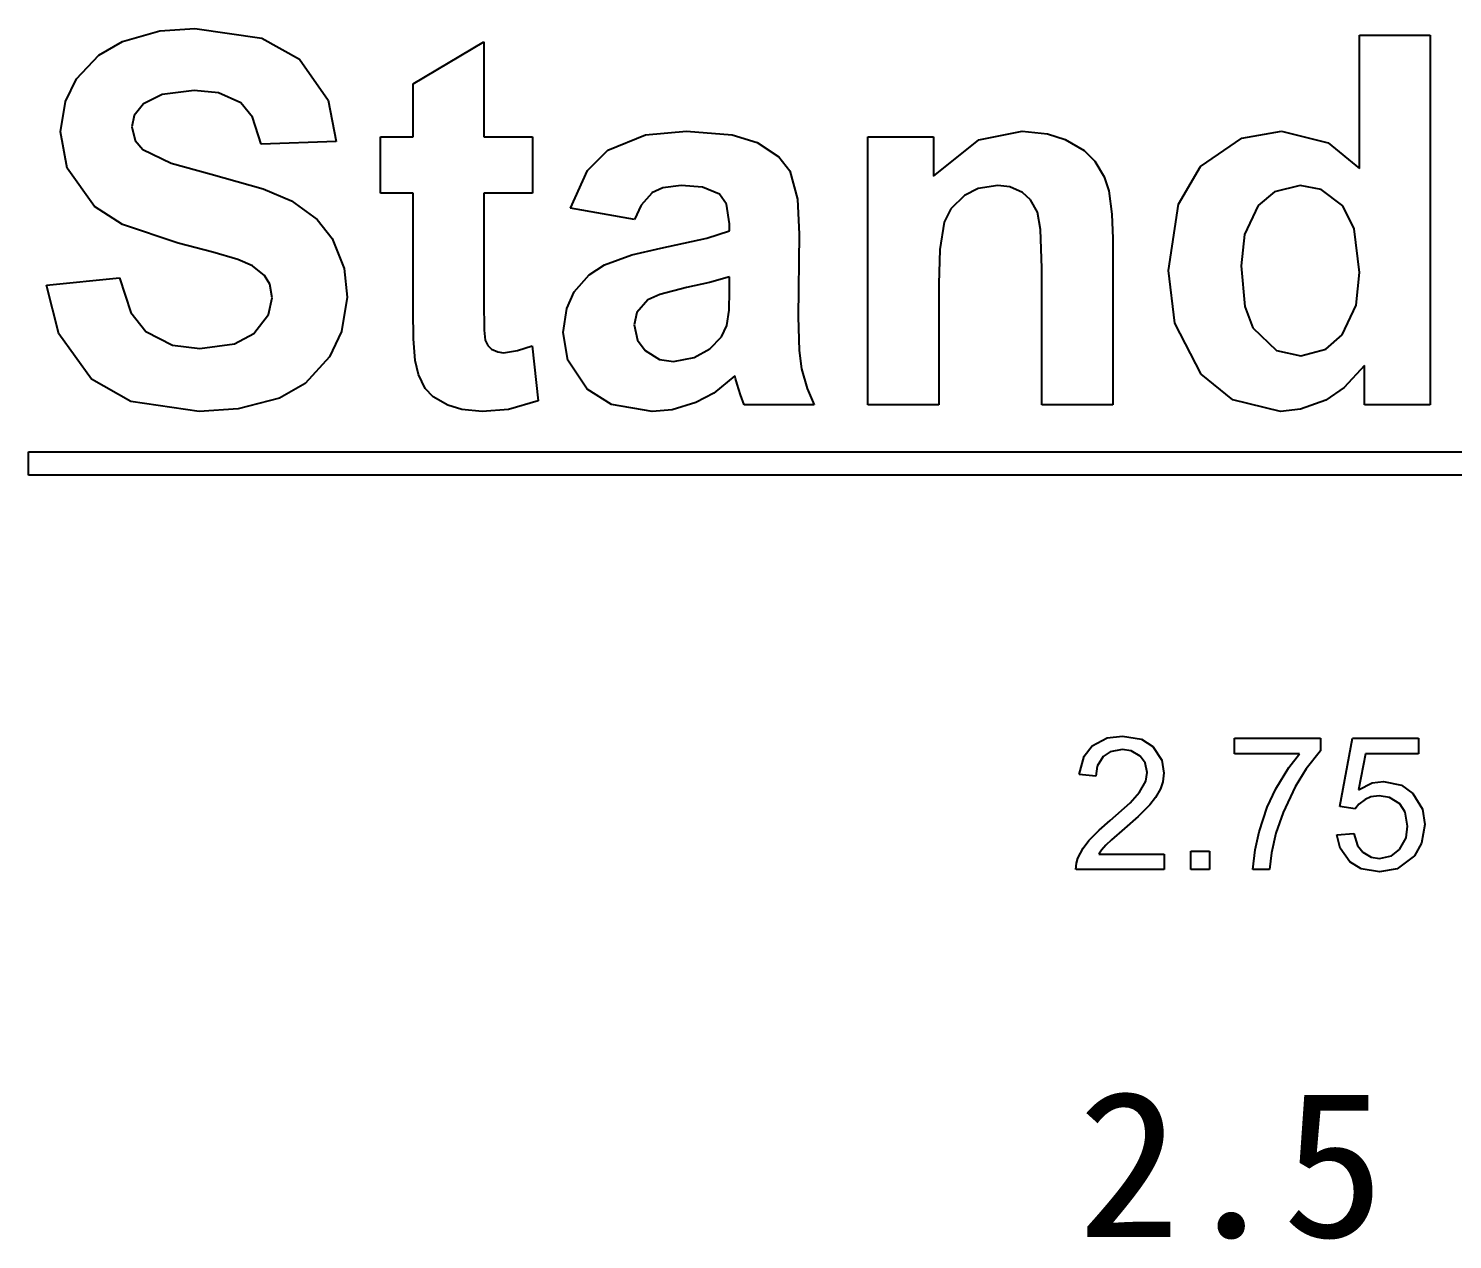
# Model space of a CAD drawing. Header units: millimetres. Extents: x -489 to 574, y -241 to 468.
# Drawn here: x -488.9 to -391.6, y 385.6 to 468.3 of the extents above; entities that cross this region are included whole.
import ezdxf

# ---------------------------------------------------------------- set-up
doc = ezdxf.new("R2010")
doc.units = ezdxf.units.MM
doc.layers.add('01_线宽0.15', color=7, linetype='Continuous')
doc.layers.add('实填充图层01', color=7, linetype='Continuous')
doc.styles.add('大雄软件01_宋体', font='宋体.ttf', dxfattribs={"width": 1.028, "bigfont": '宋体'})

# ---------------------------------------------------------------- blocks, each defined once
blk = doc.blocks.new('图块0309_无名图块')
at = {"layer": '实填充图层01'}
for p, q in [((-0.066, -0.388), (-0.03, 0.054)), ((-0.03, 0.054), (0.066, 0.388))]:
    blk.add_line(p, q, dxfattribs=at)
blk = doc.blocks.new('图块0310_无名图块')
at = {"layer": '实填充图层01'}
for p, q in [((-0.371, -0.604), (-0.024, 0.077)), ((-0.024, 0.077), (0.371, 0.604))]:
    blk.add_line(p, q, dxfattribs=at)
blk = doc.blocks.new('图块0311_无名图块')
at = {"layer": '实填充图层01'}
for p, q in [((-0.73, -0.686), (-0.02, 0.037)), ((-0.02, 0.037), (0.73, 0.686))]:
    blk.add_line(p, q, dxfattribs=at)
blk = doc.blocks.new('图块0312_无名图块')
at = {"layer": '实填充图层01'}
for p, q in [((-1.001, -0.963), (0.355, 0.24)), ((0.355, 0.24), (1.001, 0.963))]:
    blk.add_line(p, q, dxfattribs=at)
blk = doc.blocks.new('图块0313_无名图块')
at = {"layer": '实填充图层01'}
for p, q in [((-0.263, -0.673), (0.161, 0.1)), ((0.161, 0.1), (0.263, 0.673))]:
    blk.add_line(p, q, dxfattribs=at)
blk = doc.blocks.new('图块0314_无名图块')
at = {"layer": '实填充图层01'}
for p, q in [((0.089, 0.118), (-0.238, 0.56)), ((0.238, -0.56), (0.089, 0.118))]:
    blk.add_line(p, q, dxfattribs=at)
blk = doc.blocks.new('图块0315_无名图块')
at = {"layer": '实填充图层01'}
for p, q in [((-0.003, 0.139), (-0.621, 0.228)), ((0.621, -0.228), (-0.003, 0.139))]:
    blk.add_line(p, q, dxfattribs=at)
blk = doc.blocks.new('图块0316_无名图块')
at = {"layer": '实填充图层01'}
for p, q in [((-0.158, 0.09), (-0.648, -0.241)), ((0.648, 0.241), (-0.158, 0.09))]:
    blk.add_line(p, q, dxfattribs=at)
blk = doc.blocks.new('图块0317_无名图块')
at = {"layer": '实填充图层01'}
for p, q in [((-0.148, 0.012), (-0.246, -0.667)), ((0.246, 0.667), (-0.148, 0.012))]:
    blk.add_line(p, q, dxfattribs=at)
blk = doc.blocks.new('图块0318_无名图块')
at = {"layer": '实填充图层01'}
for p, q in [((-0.107, 0.268), (0.443, 0.978)), ((-0.443, -0.978), (-0.107, 0.268))]:
    blk.add_line(p, q, dxfattribs=at)
blk = doc.blocks.new('图块0319_无名图块')
at = {"layer": '实填充图层01'}
for p, q in [((-1.034, -0.337), (-0.006, 0.206)), ((-0.006, 0.206), (1.034, 0.337))]:
    blk.add_line(p, q, dxfattribs=at)
blk = doc.blocks.new('图块0320_无名图块')
at = {"layer": '实填充图层01'}
for p, q in [((-1.036, 0.363), (0.259, 0.136)), ((0.259, 0.136), (1.036, -0.363))]:
    blk.add_line(p, q, dxfattribs=at)
blk = doc.blocks.new('图块0321_无名图块')
at = {"layer": '实填充图层01'}
for p, q in [((-0.382, 0.901), (0.234, -0.023)), ((0.234, -0.023), (0.382, -0.901))]:
    blk.add_line(p, q, dxfattribs=at)
blk = doc.blocks.new('图块0322_无名图块')
at = {"layer": '实填充图层01'}
for p, q in [((0.112, 0.537), (0.042, -0.069)), ((0.042, -0.069), (-0.112, -0.537))]:
    blk.add_line(p, q, dxfattribs=at)
blk = doc.blocks.new('图块0323_无名图块')
at = {"layer": '实填充图层01'}
for p, q in [((0.37, 0.557), (0.028, -0.053)), ((0.028, -0.053), (-0.37, -0.557))]:
    blk.add_line(p, q, dxfattribs=at)
blk = doc.blocks.new('图块0324_无名图块')
at = {"layer": '实填充图层01'}
for p, q in [((0.064, 0.011), (-0.86, -0.8)), ((0.86, 0.8), (0.064, 0.011))]:
    blk.add_line(p, q, dxfattribs=at)
blk = doc.blocks.new('图块0325_无名图块')
at = {"layer": '实填充图层01'}
for p, q in [((0.647, 0.573), (-0.255, -0.202)), ((-0.255, -0.202), (-0.647, -0.573))]:
    blk.add_line(p, q, dxfattribs=at)
blk = doc.blocks.new('图块0326_无名图块')
at = {"layer": '实填充图层01'}
for p, q in [((0.236, 0.303), (-0.053, -0.036)), ((-0.053, -0.036), (-0.236, -0.303))]:
    blk.add_line(p, q, dxfattribs=at)
blk = doc.blocks.new('图块0327_无名图块')
at = {"layer": '实填充图层01'}
for p, q in [((0.86, 1.229), (-0.107, 0.003)), ((-0.107, 0.003), (-0.86, -1.229))]:
    blk.add_line(p, q, dxfattribs=at)
blk = doc.blocks.new('图块0328_无名图块')
at = {"layer": '实填充图层01'}
for p, q in [((0.659, 1.578), (-0.175, -0.167)), ((-0.175, -0.167), (-0.659, -1.578))]:
    blk.add_line(p, q, dxfattribs=at)
blk = doc.blocks.new('图块0329_无名图块')
at = {"layer": '实填充图层01'}
for p, q in [((0.214, 1.251), (-0.085, -0.096)), ((-0.085, -0.096), (-0.214, -1.251))]:
    blk.add_line(p, q, dxfattribs=at)
blk = doc.blocks.new('图块0330_无名图块')
at = {"layer": '实填充图层01'}
for p, q in [((-0.069, 0.045), (0.211, 1.297)), ((-0.211, -1.297), (-0.069, 0.045))]:
    blk.add_line(p, q, dxfattribs=at)
blk = doc.blocks.new('图块0331_无名图块')
at = {"layer": '实填充图层01'}
for p, q in [((-0.017, 0.203), (0.577, 1.468)), ((-0.577, -1.468), (-0.017, 0.203))]:
    blk.add_line(p, q, dxfattribs=at)
blk = doc.blocks.new('图块0332_无名图块')
at = {"layer": '实填充图层01'}
for p, q in [((0.073, 0.252), (0.8, 1.191)), ((-0.8, -1.191), (0.073, 0.252))]:
    blk.add_line(p, q, dxfattribs=at)
blk = doc.blocks.new('图块0333_无名图块')
at = {"layer": '实填充图层01'}
for p, q in [((-0.3, 0.642), (-0.048, -0.181)), ((-0.048, -0.181), (0.3, -0.642))]:
    blk.add_line(p, q, dxfattribs=at)
blk = doc.blocks.new('图块0334_无名图块')
at = {"layer": '实填充图层01'}
for p, q in [((-0.574, 0.215), (0.018, -0.131)), ((0.018, -0.131), (0.574, -0.215))]:
    blk.add_line(p, q, dxfattribs=at)
blk = doc.blocks.new('图块0335_无名图块')
at = {"layer": '实填充图层01'}
for p, q in [((0.146, -0.113), (0.685, 0.304)), ((-0.685, -0.304), (0.146, -0.113))]:
    blk.add_line(p, q, dxfattribs=at)
blk = doc.blocks.new('图块0336_无名图块')
at = {"layer": '实填充图层01'}
for p, q in [((0.169, 0), (0.276, 0.806)), ((-0.276, -0.806), (0.169, 0))]:
    blk.add_line(p, q, dxfattribs=at)
blk = doc.blocks.new('图块0337_无名图块')
at = {"layer": '实填充图层01'}
for p, q in [((0.099, 0.19), (-0.265, 0.754)), ((0.265, -0.754), (0.099, 0.19))]:
    blk.add_line(p, q, dxfattribs=at)
blk = doc.blocks.new('图块0338_无名图块')
at = {"layer": '实填充图层01'}
for p, q in [((0, 0.169), (-0.702, 0.276)), ((0.702, -0.276), (0, 0.169))]:
    blk.add_line(p, q, dxfattribs=at)
blk = doc.blocks.new('图块0339_无名图块')
at = {"layer": '实填充图层01'}
for p, q in [((-0.086, 0.046), (-0.487, -0.124)), ((0.487, 0.124), (-0.086, 0.046))]:
    blk.add_line(p, q, dxfattribs=at)
blk = doc.blocks.new('图块0340_无名图块')
at = {"layer": '实填充图层01'}
for p, q in [((0.338, 0.321), (-0.085, -0.002)), ((-0.085, -0.002), (-0.338, -0.321))]:
    blk.add_line(p, q, dxfattribs=at)
blk = doc.blocks.new('图块0341_无名图块')
at = {"layer": '实填充图层01'}
for p, q in [((-0.856, -0.287), (0.083, 0.176)), ((0.083, 0.176), (0.856, 0.287))]:
    blk.add_line(p, q, dxfattribs=at)
blk = doc.blocks.new('图块0342_无名图块')
at = {"layer": '实填充图层01'}
for p, q in [((-1.002, 0.413), (0.212, 0.154)), ((0.212, 0.154), (1.002, -0.413))]:
    blk.add_line(p, q, dxfattribs=at)
blk = doc.blocks.new('图块0343_无名图块')
at = {"layer": '实填充图层01'}
for p, q in [((-0.408, 1.06), (0.25, -0.011)), ((0.25, -0.011), (0.408, -1.06))]:
    blk.add_line(p, q, dxfattribs=at)
blk = doc.blocks.new('图块0344_无名图块')
at = {"layer": '实填充图层01'}
for p, q in [((0.359, 1.067), (0.134, -0.211)), ((0.134, -0.211), (-0.359, -1.067))]:
    blk.add_line(p, q, dxfattribs=at)
blk = doc.blocks.new('图块0345_无名图块')
at = {"layer": '实填充图层01'}
for p, q in [((1.193, 0.552), (0.014, -0.339)), ((0.014, -0.339), (-1.193, -0.552))]:
    blk.add_line(p, q, dxfattribs=at)
blk = doc.blocks.new('图块0346_无名图块')
at = {"layer": '实填充图层01'}
for p, q in [((-0.233, -0.13), (-1.011, 0.348)), ((1.011, -0.348), (-0.233, -0.13))]:
    blk.add_line(p, q, dxfattribs=at)
blk = doc.blocks.new('图块0347_无名图块')
at = {"layer": '实填充图层01'}
for p, q in [((-0.22, -0.001), (-0.448, 0.922)), ((0.448, -0.922), (-0.22, -0.001))]:
    blk.add_line(p, q, dxfattribs=at)
blk = doc.blocks.new('图块0348_无名图块')
at = {"layer": '实填充图层01'}
for p, q in [((-0.066, -0.388), (-0.03, 0.054)), ((-0.03, 0.054), (0.066, 0.388))]:
    blk.add_line(p, q, dxfattribs=at)
blk = doc.blocks.new('图块0349_无名图块')
at = {"layer": '实填充图层01'}
for p, q in [((-0.371, -0.604), (-0.024, 0.077)), ((-0.024, 0.077), (0.371, 0.604))]:
    blk.add_line(p, q, dxfattribs=at)
blk = doc.blocks.new('图块0350_无名图块')
at = {"layer": '实填充图层01'}
for p, q in [((-0.73, -0.686), (-0.02, 0.037)), ((-0.02, 0.037), (0.73, 0.686))]:
    blk.add_line(p, q, dxfattribs=at)
blk = doc.blocks.new('图块0351_无名图块')
at = {"layer": '实填充图层01'}
for p, q in [((-1.001, -0.963), (0.355, 0.24)), ((0.355, 0.24), (1.001, 0.963))]:
    blk.add_line(p, q, dxfattribs=at)
blk = doc.blocks.new('图块0352_无名图块')
at = {"layer": '实填充图层01'}
for p, q in [((-0.263, -0.673), (0.161, 0.1)), ((0.161, 0.1), (0.263, 0.673))]:
    blk.add_line(p, q, dxfattribs=at)
blk = doc.blocks.new('图块0353_无名图块')
at = {"layer": '实填充图层01'}
for p, q in [((0.089, 0.118), (-0.238, 0.56)), ((0.238, -0.56), (0.089, 0.118))]:
    blk.add_line(p, q, dxfattribs=at)
blk = doc.blocks.new('图块0354_无名图块')
at = {"layer": '实填充图层01'}
for p, q in [((-0.003, 0.139), (-0.621, 0.228)), ((0.621, -0.228), (-0.003, 0.139))]:
    blk.add_line(p, q, dxfattribs=at)
blk = doc.blocks.new('图块0355_无名图块')
at = {"layer": '实填充图层01'}
for p, q in [((-0.158, 0.09), (-0.648, -0.241)), ((0.648, 0.241), (-0.158, 0.09))]:
    blk.add_line(p, q, dxfattribs=at)
blk = doc.blocks.new('图块0356_无名图块')
at = {"layer": '实填充图层01'}
for p, q in [((-0.148, 0.012), (-0.246, -0.667)), ((0.246, 0.667), (-0.148, 0.012))]:
    blk.add_line(p, q, dxfattribs=at)
blk = doc.blocks.new('图块0357_无名图块')
at = {"layer": '实填充图层01'}
for p, q in [((-0.107, 0.268), (0.443, 0.978)), ((-0.443, -0.978), (-0.107, 0.268))]:
    blk.add_line(p, q, dxfattribs=at)
blk = doc.blocks.new('图块0358_无名图块')
at = {"layer": '实填充图层01'}
for p, q in [((-1.034, -0.337), (-0.006, 0.206)), ((-0.006, 0.206), (1.034, 0.337))]:
    blk.add_line(p, q, dxfattribs=at)
blk = doc.blocks.new('图块0359_无名图块')
at = {"layer": '实填充图层01'}
for p, q in [((-1.036, 0.363), (0.259, 0.136)), ((0.259, 0.136), (1.036, -0.363))]:
    blk.add_line(p, q, dxfattribs=at)
blk = doc.blocks.new('图块0360_无名图块')
at = {"layer": '实填充图层01'}
for p, q in [((-0.382, 0.901), (0.234, -0.023)), ((0.234, -0.023), (0.382, -0.901))]:
    blk.add_line(p, q, dxfattribs=at)
blk = doc.blocks.new('图块0361_无名图块')
at = {"layer": '实填充图层01'}
for p, q in [((0.112, 0.537), (0.042, -0.069)), ((0.042, -0.069), (-0.112, -0.537))]:
    blk.add_line(p, q, dxfattribs=at)
blk = doc.blocks.new('图块0362_无名图块')
at = {"layer": '实填充图层01'}
for p, q in [((0.37, 0.557), (0.028, -0.053)), ((0.028, -0.053), (-0.37, -0.557))]:
    blk.add_line(p, q, dxfattribs=at)
blk = doc.blocks.new('图块0363_无名图块')
at = {"layer": '实填充图层01'}
for p, q in [((0.064, 0.011), (-0.86, -0.8)), ((0.86, 0.8), (0.064, 0.011))]:
    blk.add_line(p, q, dxfattribs=at)
blk = doc.blocks.new('图块0364_无名图块')
at = {"layer": '实填充图层01'}
for p, q in [((0.647, 0.573), (-0.255, -0.202)), ((-0.255, -0.202), (-0.647, -0.573))]:
    blk.add_line(p, q, dxfattribs=at)
blk = doc.blocks.new('图块0365_无名图块')
at = {"layer": '实填充图层01'}
for p, q in [((0.236, 0.303), (-0.053, -0.036)), ((-0.053, -0.036), (-0.236, -0.303))]:
    blk.add_line(p, q, dxfattribs=at)
blk = doc.blocks.new('图块0366_无名图块')
at = {"layer": '实填充图层01'}
for p, q in [((0.86, 1.229), (-0.107, 0.003)), ((-0.107, 0.003), (-0.86, -1.229))]:
    blk.add_line(p, q, dxfattribs=at)
blk = doc.blocks.new('图块0367_无名图块')
at = {"layer": '实填充图层01'}
for p, q in [((0.659, 1.578), (-0.175, -0.167)), ((-0.175, -0.167), (-0.659, -1.578))]:
    blk.add_line(p, q, dxfattribs=at)
blk = doc.blocks.new('图块0368_无名图块')
at = {"layer": '实填充图层01'}
for p, q in [((0.214, 1.251), (-0.085, -0.096)), ((-0.085, -0.096), (-0.214, -1.251))]:
    blk.add_line(p, q, dxfattribs=at)
blk = doc.blocks.new('图块0369_无名图块')
at = {"layer": '实填充图层01'}
for p, q in [((-0.069, 0.045), (0.211, 1.297)), ((-0.211, -1.297), (-0.069, 0.045))]:
    blk.add_line(p, q, dxfattribs=at)
blk = doc.blocks.new('图块0370_无名图块')
at = {"layer": '实填充图层01'}
for p, q in [((-0.017, 0.203), (0.577, 1.468)), ((-0.577, -1.468), (-0.017, 0.203))]:
    blk.add_line(p, q, dxfattribs=at)
blk = doc.blocks.new('图块0371_无名图块')
at = {"layer": '实填充图层01'}
for p, q in [((0.073, 0.252), (0.8, 1.191)), ((-0.8, -1.191), (0.073, 0.252))]:
    blk.add_line(p, q, dxfattribs=at)
blk = doc.blocks.new('图块0372_无名图块')
at = {"layer": '实填充图层01'}
for p, q in [((-0.3, 0.642), (-0.048, -0.181)), ((-0.048, -0.181), (0.3, -0.642))]:
    blk.add_line(p, q, dxfattribs=at)
blk = doc.blocks.new('图块0373_无名图块')
at = {"layer": '实填充图层01'}
for p, q in [((-0.574, 0.215), (0.018, -0.131)), ((0.018, -0.131), (0.574, -0.215))]:
    blk.add_line(p, q, dxfattribs=at)
blk = doc.blocks.new('图块0374_无名图块')
at = {"layer": '实填充图层01'}
for p, q in [((0.146, -0.113), (0.685, 0.304)), ((-0.685, -0.304), (0.146, -0.113))]:
    blk.add_line(p, q, dxfattribs=at)
blk = doc.blocks.new('图块0375_无名图块')
at = {"layer": '实填充图层01'}
for p, q in [((0.169, 0), (0.276, 0.806)), ((-0.276, -0.806), (0.169, 0))]:
    blk.add_line(p, q, dxfattribs=at)
blk = doc.blocks.new('图块0376_无名图块')
at = {"layer": '实填充图层01'}
for p, q in [((0.099, 0.19), (-0.265, 0.754)), ((0.265, -0.754), (0.099, 0.19))]:
    blk.add_line(p, q, dxfattribs=at)
blk = doc.blocks.new('图块0377_无名图块')
at = {"layer": '实填充图层01'}
for p, q in [((0, 0.169), (-0.702, 0.276)), ((0.702, -0.276), (0, 0.169))]:
    blk.add_line(p, q, dxfattribs=at)
blk = doc.blocks.new('图块0378_无名图块')
at = {"layer": '实填充图层01'}
for p, q in [((-0.086, 0.046), (-0.487, -0.124)), ((0.487, 0.124), (-0.086, 0.046))]:
    blk.add_line(p, q, dxfattribs=at)
blk = doc.blocks.new('图块0379_无名图块')
at = {"layer": '实填充图层01'}
for p, q in [((0.338, 0.321), (-0.085, -0.002)), ((-0.085, -0.002), (-0.338, -0.321))]:
    blk.add_line(p, q, dxfattribs=at)
blk = doc.blocks.new('图块0380_无名图块')
at = {"layer": '实填充图层01'}
for p, q in [((-0.856, -0.287), (0.083, 0.176)), ((0.083, 0.176), (0.856, 0.287))]:
    blk.add_line(p, q, dxfattribs=at)
blk = doc.blocks.new('图块0381_无名图块')
at = {"layer": '实填充图层01'}
for p, q in [((-1.002, 0.413), (0.212, 0.154)), ((0.212, 0.154), (1.002, -0.413))]:
    blk.add_line(p, q, dxfattribs=at)
blk = doc.blocks.new('图块0382_无名图块')
at = {"layer": '实填充图层01'}
for p, q in [((-0.408, 1.06), (0.25, -0.011)), ((0.25, -0.011), (0.408, -1.06))]:
    blk.add_line(p, q, dxfattribs=at)
blk = doc.blocks.new('图块0383_无名图块')
at = {"layer": '实填充图层01'}
for p, q in [((0.359, 1.067), (0.134, -0.211)), ((0.134, -0.211), (-0.359, -1.067))]:
    blk.add_line(p, q, dxfattribs=at)
blk = doc.blocks.new('图块0384_无名图块')
at = {"layer": '实填充图层01'}
for p, q in [((1.193, 0.552), (0.014, -0.339)), ((0.014, -0.339), (-1.193, -0.552))]:
    blk.add_line(p, q, dxfattribs=at)
blk = doc.blocks.new('图块0385_无名图块')
at = {"layer": '实填充图层01'}
for p, q in [((-0.233, -0.13), (-1.011, 0.348)), ((1.011, -0.348), (-0.233, -0.13))]:
    blk.add_line(p, q, dxfattribs=at)
blk = doc.blocks.new('图块0386_无名图块')
at = {"layer": '实填充图层01'}
for p, q in [((-0.22, -0.001), (-0.448, 0.922)), ((0.448, -0.922), (-0.22, -0.001))]:
    blk.add_line(p, q, dxfattribs=at)
blk = doc.blocks.new('图块0575_无名图块')
at = {"layer": '实填充图层01'}
for p, q in [((-0.905, 1.831), (-0.118, -0.546)), ((-0.118, -0.546), (0.905, -1.831))]:
    blk.add_line(p, q, dxfattribs=at)
blk = doc.blocks.new('图块0576_无名图块')
at = {"layer": '实填充图层01'}
for p, q in [((-1.843, 0.585), (-0.014, -0.359)), ((-0.014, -0.359), (1.843, -0.585))]:
    blk.add_line(p, q, dxfattribs=at)
blk = doc.blocks.new('图块0577_无名图块')
at = {"layer": '实填充图层01'}
for p, q in [((0.52, -0.194), (1.849, 0.52)), ((-1.849, -0.52), (0.52, -0.194))]:
    blk.add_line(p, q, dxfattribs=at)
blk = doc.blocks.new('图块0578_无名图块')
at = {"layer": '实填充图层01'}
for p, q in [((0.381, 0.059), (0.623, 1.217)), ((-0.623, -1.217), (0.381, 0.059))]:
    blk.add_line(p, q, dxfattribs=at)
blk = doc.blocks.new('图块0579_无名图块')
at = {"layer": '实填充图层01'}
for p, q in [((0.097, 0.157), (-0.262, 0.764)), ((0.262, -0.764), (0.097, 0.157))]:
    blk.add_line(p, q, dxfattribs=at)
blk = doc.blocks.new('图块0580_无名图块')
at = {"layer": '实填充图层01'}
for p, q in [((0.084, 0.107), (-0.914, 0.544)), ((0.914, -0.544), (0.084, 0.107))]:
    blk.add_line(p, q, dxfattribs=at)
blk = doc.blocks.new('图块0581_无名图块')
at = {"layer": '实填充图层01'}
for p, q in [((0.319, -0.051), (-2.031, 0.553)), ((2.031, -0.553), (0.319, -0.051))]:
    blk.add_line(p, q, dxfattribs=at)
blk = doc.blocks.new('图块0582_无名图块')
at = {"layer": '实填充图层01'}
for p, q in [((-0.944, 0.035), (-2.866, 1.255)), ((2.866, -1.255), (-0.944, 0.035))]:
    blk.add_line(p, q, dxfattribs=at)
blk = doc.blocks.new('图块0583_无名图块')
at = {"layer": '实填充图层01'}
for p, q in [((-0.71, 0.08), (-1.158, 2.549)), ((1.158, -2.549), (-0.71, 0.08))]:
    blk.add_line(p, q, dxfattribs=at)
blk = doc.blocks.new('图块0584_无名图块')
at = {"layer": '实填充图层01'}
for p, q in [((-0.202, 0.278), (0.544, 1.811)), ((-0.544, -1.811), (-0.202, 0.278))]:
    blk.add_line(p, q, dxfattribs=at)
blk = doc.blocks.new('图块0585_无名图块')
at = {"layer": '实填充图层01'}
for p, q in [((-0.048, 0.351), (1.573, 1.282)), ((-1.573, -1.282), (-0.048, 0.351))]:
    blk.add_line(p, q, dxfattribs=at)
blk = doc.blocks.new('图块0586_无名图块')
at = {"layer": '实填充图层01'}
for p, q in [((-2.478, -0.441), (0.086, 0.27)), ((0.086, 0.27), (2.478, 0.441))]:
    blk.add_line(p, q, dxfattribs=at)
blk = doc.blocks.new('图块0587_无名图块')
at = {"layer": '实填充图层01'}
for p, q in [((-3.566, 1.052), (1.006, 0.393)), ((1.006, 0.393), (3.566, -1.052))]:
    blk.add_line(p, q, dxfattribs=at)
blk = doc.blocks.new('图块0588_无名图块')
at = {"layer": '实填充图层01'}
for p, q in [((-1.258, 2.81), (0.711, 0.011)), ((0.711, 0.011), (1.258, -2.81))]:
    blk.add_line(p, q, dxfattribs=at)
blk = doc.blocks.new('图块0589_无名图块')
at = {"layer": '实填充图层01'}
for p, q in [((0.099, 0.44), (-0.697, 1.405)), ((0.697, -1.405), (0.099, 0.44))]:
    blk.add_line(p, q, dxfattribs=at)
blk = doc.blocks.new('图块0590_无名图块')
at = {"layer": '实填充图层01'}
for p, q in [((0.07, 0.262), (-1.602, 0.429)), ((1.602, -0.429), (0.07, 0.262))]:
    blk.add_line(p, q, dxfattribs=at)
blk = doc.blocks.new('图块0591_无名图块')
at = {"layer": '实填充图层01'}
for p, q in [((-0.444, 0.171), (-1.726, -0.459)), ((1.726, 0.459), (-0.444, 0.171))]:
    blk.add_line(p, q, dxfattribs=at)
blk = doc.blocks.new('图块0592_无名图块')
at = {"layer": '实填充图层01'}
for p, q in [((-0.246, 0.003), (-0.403, -0.788)), ((0.403, 0.788), (-0.246, 0.003))]:
    blk.add_line(p, q, dxfattribs=at)
blk = doc.blocks.new('图块0593_无名图块')
at = {"layer": '实填充图层01'}
for p, q in [((-0.379, 0.767), (-0.141, -0.157)), ((-0.141, -0.157), (0.379, -0.767))]:
    blk.add_line(p, q, dxfattribs=at)
blk = doc.blocks.new('图块0594_无名图块')
at = {"layer": '实填充图层01'}
for p, q in [((-2.337, 0.85), (-0.398, -0.087)), ((-0.398, -0.087), (2.337, -0.85))]:
    blk.add_line(p, q, dxfattribs=at)
blk = doc.blocks.new('图块0595_无名图块')
at = {"layer": '实填充图层01'}
for p, q in [((-2.743, 0.908), (0.807, -0.094)), ((0.807, -0.094), (2.743, -0.908))]:
    blk.add_line(p, q, dxfattribs=at)
blk = doc.blocks.new('图块0596_无名图块')
at = {"layer": '实填充图层01'}
for p, q in [((-1.393, 1.285), (0.358, 0.016)), ((0.358, 0.016), (1.393, -1.285))]:
    blk.add_line(p, q, dxfattribs=at)
blk = doc.blocks.new('图块0597_无名图块')
at = {"layer": '实填充图层01'}
for p, q in [((-0.503, 2.011), (0.308, -0.054)), ((0.308, -0.054), (0.503, -2.011))]:
    blk.add_line(p, q, dxfattribs=at)
blk = doc.blocks.new('图块0598_无名图块')
at = {"layer": '实填充图层01'}
for p, q in [((0.603, 2.034), (0.225, -0.312)), ((0.225, -0.312), (-0.603, -2.034))]:
    blk.add_line(p, q, dxfattribs=at)
blk = doc.blocks.new('图块0599_无名图块')
at = {"layer": '实填充图层01'}
for p, q in [((1.705, 1.408), (0.041, -0.41)), ((0.041, -0.41), (-1.705, -1.408))]:
    blk.add_line(p, q, dxfattribs=at)
blk = doc.blocks.new('图块0600_无名图块')
at = {"layer": '实填充图层01'}
for p, q in [((2.749, 0.462), (-0.063, -0.283)), ((-0.063, -0.283), (-2.749, -0.462))]:
    blk.add_line(p, q, dxfattribs=at)
blk = doc.blocks.new('图块0601_无名图块')
at = {"layer": '实填充图层01'}
for p, q in [((-0.989, -0.413), (-3.678, 1.105)), ((3.678, -1.105), (-0.989, -0.413))]:
    blk.add_line(p, q, dxfattribs=at)
blk = doc.blocks.new('图块0602_无名图块')
at = {"layer": '实填充图层01'}
for p, q in [((-0.692, -0.112), (-1.532, 3.216)), ((1.532, -3.216), (-0.692, -0.112))]:
    blk.add_line(p, q, dxfattribs=at)
blk = doc.blocks.new('图块0603_无名图块')
at = {"layer": '实填充图层01'}
for p, q in [((-0.047, 1.314), (-0.018, -0.623)), ((-0.018, -0.623), (0.047, -1.314))]:
    blk.add_line(p, q, dxfattribs=at)
blk = doc.blocks.new('图块0604_无名图块')
at = {"layer": '实填充图层01'}
for p, q in [((-0.217, 0.309), (-0.035, -0.067)), ((-0.035, -0.067), (0.217, -0.309))]:
    blk.add_line(p, q, dxfattribs=at)
blk = doc.blocks.new('图块0605_无名图块')
at = {"layer": '实填充图层01'}
for p, q in [((-0.409, 0.121), (0.012, -0.073)), ((0.012, -0.073), (0.409, -0.121))]:
    blk.add_line(p, q, dxfattribs=at)
blk = doc.blocks.new('图块0606_无名图块')
at = {"layer": '实填充图层01'}
for p, q in [((-0.031, -0.087), (0.976, 0.232)), ((-0.976, -0.232), (-0.031, -0.087))]:
    blk.add_line(p, q, dxfattribs=at)
blk = doc.blocks.new('图块0607_无名图块')
at = {"layer": '实填充图层01'}
for p, q in [((1.908, 0.362), (-0.118, -0.222)), ((-0.118, -0.222), (-1.908, -0.362))]:
    blk.add_line(p, q, dxfattribs=at)
blk = doc.blocks.new('图块0608_无名图块')
at = {"layer": '实填充图层01'}
for p, q in [((-0.204, -0.082), (-1.176, 0.221)), ((1.176, -0.221), (-0.204, -0.082))]:
    blk.add_line(p, q, dxfattribs=at)
blk = doc.blocks.new('图块0609_无名图块')
at = {"layer": '实填充图层01'}
for p, q in [((-0.231, 0.005), (-0.767, 0.57)), ((0.767, -0.57), (-0.231, 0.005))]:
    blk.add_line(p, q, dxfattribs=at)
blk = doc.blocks.new('图块0610_无名图块')
at = {"layer": '实填充图层01'}
for p, q in [((-0.115, -0.008), (-0.341, 0.95)), ((0.341, -0.95), (-0.115, -0.008))]:
    blk.add_line(p, q, dxfattribs=at)
blk = doc.blocks.new('图块0611_无名图块')
at = {"layer": '实填充图层01'}
for p, q in [((-0.046, -0.222), (-0.076, 1.714)), ((0.076, -1.714), (-0.046, -0.222))]:
    blk.add_line(p, q, dxfattribs=at)
blk = doc.blocks.new('图块0612_无名图块')
at = {"layer": '实填充图层01'}
for p, q in [((-0.11, 0.581), (1.276, 1.984)), ((-1.276, -1.984), (-0.11, 0.581))]:
    blk.add_line(p, q, dxfattribs=at)
blk = doc.blocks.new('图块0613_无名图块')
at = {"layer": '实填充图层01'}
for p, q in [((-2.687, -0.644), (-0.11, 0.395)), ((-0.11, 0.395), (2.687, 0.644))]:
    blk.add_line(p, q, dxfattribs=at)
blk = doc.blocks.new('图块0614_无名图块')
at = {"layer": '实填充图层01'}
for p, q in [((-2.413, 0.382), (0.696, 0.143)), ((0.696, 0.143), (2.413, -0.382))]:
    blk.add_line(p, q, dxfattribs=at)
blk = doc.blocks.new('图块0615_无名图块')
at = {"layer": '实填充图层01'}
for p, q in [((-1.114, 0.973), (0.364, -0.015)), ((0.364, -0.015), (1.114, -0.973))]:
    blk.add_line(p, q, dxfattribs=at)
blk = doc.blocks.new('图块0616_无名图块')
at = {"layer": '实填充图层01'}
for p, q in [((-0.323, 2.167), (0.198, 0.227)), ((0.198, 0.227), (0.323, -2.167))]:
    blk.add_line(p, q, dxfattribs=at)
blk = doc.blocks.new('图块0617_无名图块')
at = {"layer": '实填充图层01'}
for p, q in [((-0.115, 1.779), (-0.043, -0.524)), ((-0.043, -0.524), (0.115, -1.779))]:
    blk.add_line(p, q, dxfattribs=at)
blk = doc.blocks.new('图块0618_无名图块')
at = {"layer": '实填充图层01'}
for p, q in [((-0.432, 1.226), (-0.048, -0.108)), ((-0.048, -0.108), (0.432, -1.226))]:
    blk.add_line(p, q, dxfattribs=at)
blk = doc.blocks.new('图块0619_无名图块')
at = {"layer": '实填充图层01'}
for p, q in [((-0.006, -0.028), (-0.232, 0.706)), ((0.232, -0.706), (-0.006, -0.028))]:
    blk.add_line(p, q, dxfattribs=at)
blk = doc.blocks.new('图块0620_无名图块')
at = {"layer": '实填充图层01'}
for p, q in [((-0.026, 0.108), (-0.085, 0.282)), ((0.085, -0.282), (-0.026, 0.108))]:
    blk.add_line(p, q, dxfattribs=at)
blk = doc.blocks.new('图块0621_无名图块')
at = {"layer": '实填充图层01'}
for p, q in [((1.323, 0.911), (-0.115, -0.259)), ((-0.115, -0.259), (-1.323, -0.911))]:
    blk.add_line(p, q, dxfattribs=at)
blk = doc.blocks.new('图块0622_无名图块')
at = {"layer": '实填充图层01'}
for p, q in [((1.502, 0.306), (-0.135, -0.187)), ((-0.135, -0.187), (-1.502, -0.306))]:
    blk.add_line(p, q, dxfattribs=at)
blk = doc.blocks.new('图块0623_无名图块')
at = {"layer": '实填充图层01'}
for p, q in [((-0.56, -0.286), (-2.22, 0.767)), ((2.22, -0.767), (-0.56, -0.286))]:
    blk.add_line(p, q, dxfattribs=at)
blk = doc.blocks.new('图块0624_无名图块')
at = {"layer": '实填充图层01'}
for p, q in [((-0.497, 0.03), (-0.811, 1.937)), ((0.811, -1.937), (-0.497, 0.03))]:
    blk.add_line(p, q, dxfattribs=at)
blk = doc.blocks.new('图块0625_无名图块')
at = {"layer": '实填充图层01'}
for p, q in [((-0.138, 0.246), (0.37, 1.382)), ((-0.37, -1.382), (-0.138, 0.246))]:
    blk.add_line(p, q, dxfattribs=at)
blk = doc.blocks.new('图块0626_无名图块')
at = {"layer": '实填充图层01'}
for p, q in [((-1.038, -0.929), (-0.023, 0.251)), ((-0.023, 0.251), (1.038, 0.929))]:
    blk.add_line(p, q, dxfattribs=at)
blk = doc.blocks.new('图块0627_无名图块')
at = {"layer": '实填充图层01'}
for p, q in [((-1.923, -0.564), (-0.061, 0.107)), ((-0.061, 0.107), (1.923, 0.564))]:
    blk.add_line(p, q, dxfattribs=at)
blk = doc.blocks.new('图块0628_无名图块')
at = {"layer": '实填充图层01'}
for p, q in [((-2.349, -0.594), (0.795, 0.093)), ((0.795, 0.093), (2.349, 0.594))]:
    blk.add_line(p, q, dxfattribs=at)
blk = doc.blocks.new('图块0629_无名图块')
at = {"layer": '实填充图层01'}
for p, q in [((0.128, 0.319), (-0.344, 1.008)), ((0.344, -1.008), (0.128, 0.319))]:
    blk.add_line(p, q, dxfattribs=at)
blk = doc.blocks.new('图块0630_无名图块')
at = {"layer": '实填充图层01'}
for p, q in [((0.143, 0.184), (-1.305, 0.3)), ((1.305, -0.3), (0.143, 0.184))]:
    blk.add_line(p, q, dxfattribs=at)
blk = doc.blocks.new('图块0631_无名图块')
at = {"layer": '实填充图层01'}
for p, q in [((-0.262, 0.097), (-1.008, -0.259)), ((1.008, 0.259), (-0.262, 0.097))]:
    blk.add_line(p, q, dxfattribs=at)
blk = doc.blocks.new('图块0632_无名图块')
at = {"layer": '实填充图层01'}
for p, q in [((-0.14, 0.085), (-0.588, -0.905)), ((0.588, 0.905), (-0.14, 0.085))]:
    blk.add_line(p, q, dxfattribs=at)
blk = doc.blocks.new('图块0633_无名图块')
at = {"layer": '实填充图层01'}
for p, q in [((1.473, 0.37), (0.093, -0.014)), ((0.093, -0.014), (-1.473, -0.37))]:
    blk.add_line(p, q, dxfattribs=at)
blk = doc.blocks.new('图块0634_无名图块')
at = {"layer": '实填充图层01'}
for p, q in [((1.317, 0.42), (-0.502, -0.057)), ((-0.502, -0.057), (-1.317, -0.42))]:
    blk.add_line(p, q, dxfattribs=at)
blk = doc.blocks.new('图块0635_无名图块')
at = {"layer": '实填充图层01'}
for p, q in [((0.473, 0.853), (-0.289, -0.015)), ((-0.289, -0.015), (-0.473, -0.853))]:
    blk.add_line(p, q, dxfattribs=at)
blk = doc.blocks.new('图块0636_无名图块')
at = {"layer": '实填充图层01'}
for p, q in [((-0.379, 0.879), (-0.141, -0.175)), ((-0.141, -0.175), (0.379, -0.879))]:
    blk.add_line(p, q, dxfattribs=at)
blk = doc.blocks.new('图块0637_无名图块')
at = {"layer": '实填充图层01'}
for p, q in [((-0.964, 0.37), (0.013, -0.227)), ((0.013, -0.227), (0.964, -0.37))]:
    blk.add_line(p, q, dxfattribs=at)
blk = doc.blocks.new('图块0638_无名图块')
at = {"layer": '实填充图层01'}
for p, q in [((0.178, -0.159), (1.249, 0.429)), ((-1.249, -0.429), (0.178, -0.159))]:
    blk.add_line(p, q, dxfattribs=at)
blk = doc.blocks.new('图块0639_无名图块')
at = {"layer": '实填充图层01'}
for p, q in [((-0.576, -0.803), (0.217, 0.024)), ((0.217, 0.024), (0.576, 0.803))]:
    blk.add_line(p, q, dxfattribs=at)
blk = doc.blocks.new('图块0640_无名图块')
at = {"layer": '实填充图层01'}
for p, q in [((0.057, -0.134), (0.094, 1.179)), ((-0.094, -1.179), (0.057, -0.134))]:
    blk.add_line(p, q, dxfattribs=at)
blk = doc.blocks.new('图块0641_无名图块')
at = {"layer": '实填充图层01'}
for p, q in [((0.057, 0.747), (-0.156, 1.914)), ((0.156, -1.914), (0.057, 0.747))]:
    blk.add_line(p, q, dxfattribs=at)
blk = doc.blocks.new('图块0642_无名图块')
at = {"layer": '实填充图层01'}
for p, q in [((0.035, 0.177), (-0.509, 0.676)), ((0.509, -0.676), (0.035, 0.177))]:
    blk.add_line(p, q, dxfattribs=at)
blk = doc.blocks.new('图块0643_无名图块')
at = {"layer": '实填充图层01'}
for p, q in [((-0.032, 0.148), (-0.847, 0.241)), ((0.847, -0.241), (-0.032, 0.148))]:
    blk.add_line(p, q, dxfattribs=at)
blk = doc.blocks.new('图块0644_无名图块')
at = {"layer": '实填充图层01'}
for p, q in [((-0.202, 0.128), (-1.138, -0.344)), ((1.138, 0.344), (-0.202, 0.128))]:
    blk.add_line(p, q, dxfattribs=at)
blk = doc.blocks.new('图块0645_无名图块')
at = {"layer": '实填充图层01'}
for p, q in [((0.691, 0.911), (-0.241, -0.001)), ((-0.241, -0.001), (-0.691, -0.911))]:
    blk.add_line(p, q, dxfattribs=at)
blk = doc.blocks.new('图块0646_无名图块')
at = {"layer": '实填充图层01'}
for p, q in [((0.188, 2.102), (-0.116, 0.224)), ((-0.116, 0.224), (-0.188, -2.102))]:
    blk.add_line(p, q, dxfattribs=at)
blk = doc.blocks.new('图块0647_无名图块')
at = {"layer": '实填充图层01'}
for p, q in [((0.055, 0.943), (3.031, 1.538)), ((-3.031, -1.538), (0.055, 0.943))]:
    blk.add_line(p, q, dxfattribs=at)
blk = doc.blocks.new('图块0648_无名图块')
at = {"layer": '实填充图层01'}
for p, q in [((-1.47, 0.288), (0.244, 0.107)), ((0.244, 0.107), (1.47, -0.288))]:
    blk.add_line(p, q, dxfattribs=at)
blk = doc.blocks.new('图块0649_无名图块')
at = {"layer": '实填充图层01'}
for p, q in [((-1.008, 0.735), (0.284, -0.012)), ((0.284, -0.012), (1.008, -0.735))]:
    blk.add_line(p, q, dxfattribs=at)
blk = doc.blocks.new('图块0650_无名图块')
at = {"layer": '实填充图层01'}
for p, q in [((-0.476, 1.017), (0.161, -0.063)), ((0.161, -0.063), (0.476, -1.017))]:
    blk.add_line(p, q, dxfattribs=at)
blk = doc.blocks.new('图块0651_无名图块')
at = {"layer": '实填充图层01'}
for p, q in [((-0.135, 1.626), (0.083, 0.046)), ((0.083, 0.046), (0.135, -1.626))]:
    blk.add_line(p, q, dxfattribs=at)
blk = doc.blocks.new('图块0652_无名图块')
at = {"layer": '实填充图层01'}
for p, q in [((1.326, 1.179), (-0.059, -0.333)), ((-0.059, -0.333), (-1.326, -1.179))]:
    blk.add_line(p, q, dxfattribs=at)
blk = doc.blocks.new('图块0653_无名图块')
at = {"layer": '实填充图层01'}
for p, q in [((1.54, 0.394), (-0.178, -0.241)), ((-0.178, -0.241), (-1.54, -0.394))]:
    blk.add_line(p, q, dxfattribs=at)
blk = doc.blocks.new('图块0654_无名图块')
at = {"layer": '实填充图层01'}
for p, q in [((-0.549, -0.475), (-2.711, 1.273)), ((2.711, -1.273), (-0.549, -0.475))]:
    blk.add_line(p, q, dxfattribs=at)
blk = doc.blocks.new('图块0655_无名图块')
at = {"layer": '实填充图层01'}
for p, q in [((-0.689, -0.069), (-1.126, 3.551)), ((1.126, -3.551), (-0.689, -0.069))]:
    blk.add_line(p, q, dxfattribs=at)
blk = doc.blocks.new('图块0656_无名图块')
at = {"layer": '实填充图层01'}
for p, q in [((-0.41, 0.975), (1.096, 3.543)), ((-1.096, -3.543), (-0.41, 0.975))]:
    blk.add_line(p, q, dxfattribs=at)
blk = doc.blocks.new('图块0657_无名图块')
at = {"layer": '实填充图层01'}
for p, q in [((0.048, 0.743), (2.772, 1.211)), ((-2.772, -1.211), (0.048, 0.743))]:
    blk.add_line(p, q, dxfattribs=at)
blk = doc.blocks.new('图块0658_无名图块')
at = {"layer": '实填充图层01'}
for p, q in [((-2.657, 1.276), (0.523, 0.475)), ((0.523, 0.475), (2.657, -1.276))]:
    blk.add_line(p, q, dxfattribs=at)
blk = doc.blocks.new('图块0659_无名图块')
at = {"layer": '实填充图层01'}
for p, q in [((-0.403, 2.125), (-0.149, -0.655)), ((-0.149, -0.655), (0.403, -2.125))]:
    blk.add_line(p, q, dxfattribs=at)
blk = doc.blocks.new('图块0660_无名图块')
at = {"layer": '实填充图层01'}
for p, q in [((-1.635, 0.953), (-0.032, -0.584)), ((-0.032, -0.584), (1.635, -0.953))]:
    blk.add_line(p, q, dxfattribs=at)
blk = doc.blocks.new('图块0661_无名图块')
at = {"layer": '实填充图层01'}
for p, q in [((0.294, -0.266), (1.417, 0.714)), ((-1.417, -0.714), (0.294, -0.266))]:
    blk.add_line(p, q, dxfattribs=at)
blk = doc.blocks.new('图块0662_无名图块')
at = {"layer": '实填充图层01'}
for p, q in [((0.359, -0.092), (0.585, 2.131)), ((-0.585, -2.131), (0.359, -0.092))]:
    blk.add_line(p, q, dxfattribs=at)
blk = doc.blocks.new('图块0663_无名图块')
at = {"layer": '实填充图层01'}
for p, q in [((0.212, 0.71), (-0.567, 2.278)), ((0.567, -2.278), (0.212, 0.71))]:
    blk.add_line(p, q, dxfattribs=at)
blk = doc.blocks.new('图块0664_无名图块')
at = {"layer": '实填充图层01'}
for p, q in [((-0.018, 0.427), (-1.452, 0.697)), ((1.452, -0.697), (-0.018, 0.427))]:
    blk.add_line(p, q, dxfattribs=at)
blk = doc.blocks.new('图块0665_无名图块')
at = {"layer": '实填充图层01'}
for p, q in [((-0.31, 0.256), (-1.441, -0.688)), ((1.441, 0.688), (-0.31, 0.256))]:
    blk.add_line(p, q, dxfattribs=at)
blk = doc.blocks.new('图块0666_无名图块')
at = {"layer": '实填充图层01'}
for p, q in [((0.579, 2.055), (-0.354, 0.088)), ((-0.354, 0.088), (-0.579, -2.055))]:
    blk.add_line(p, q, dxfattribs=at)

msp = doc.modelspace()

# ---------------------------------------------------------------- linework, layer by layer
at = {"layer": '01_线宽0.15'}
for p, q in [((-462.645, 464.538), (-457.812, 467.395)), ((-457.812, 467.395), (-457.812, 460.904)), ((-397.981, 458.741), (-397.981, 467.854)), ((-397.981, 467.854), (-393.148, 467.854)), ((-393.148, 467.854), (-393.148, 442.595)), ((-462.645, 460.904), (-462.645, 464.538)), ((-467.902, 460.587), (-473.017, 460.41)), ((-464.868, 457.059), (-464.868, 460.904)), ((-464.868, 460.904), (-462.645, 460.904)), ((-457.812, 460.904), (-454.496, 460.904)), ((-454.496, 460.904), (-454.496, 457.059)), ((-431.56, 442.595), (-431.56, 460.904)), ((-431.56, 460.904), (-427.079, 460.904)), ((-427.079, 460.904), (-427.079, 458.217)), ((-462.645, 457.059), (-464.868, 457.059)), ((-462.645, 449.045), (-462.645, 457.059)), ((-454.496, 457.059), (-457.812, 457.059)), ((-457.812, 457.059), (-457.812, 449.645)), ((-447.511, 455.26), (-451.885, 456.036)), ((-441.02, 454.484), (-441.02, 454.972)), ((-436.257, 454.249), (-436.328, 448.604)), ((-414.838, 453.961), (-414.838, 442.595)), ((-419.671, 442.595), (-419.671, 451.926)), ((-487.692, 450.78), (-482.718, 451.274)), ((-441.02, 450.38), (-441.02, 451.344)), ((-426.727, 450.874), (-426.727, 442.595)), ((-454.514, 446.623), (-454.108, 442.86)), ((-397.628, 442.595), (-397.628, 445.282)), ((-435.234, 442.595), (-440.032, 442.595)), ((-426.727, 442.595), (-431.56, 442.595)), ((-414.838, 442.595), (-419.671, 442.595)), ((-393.148, 442.595), (-397.628, 442.595)), ((-488.927, 439.388), (-336.033, 439.388)), ((-488.927, 437.785), (-488.927, 439.388)), ((-336.033, 437.785), (-488.927, 437.785)), ((-406.525, 418.746), (-406.525, 419.812)), ((-406.525, 419.812), (-400.645, 419.812)), ((-406.525, 418.746), (-406.525, 419.812)), ((-406.525, 419.812), (-400.645, 419.812)), ((-400.645, 419.812), (-400.645, 418.949)), ((-400.645, 419.812), (-400.645, 418.949)), ((-399.322, 415.139), (-398.446, 419.812)), ((-399.322, 415.139), (-398.446, 419.812)), ((-398.446, 419.812), (-393.937, 419.812)), ((-398.446, 419.812), (-393.937, 419.812)), ((-393.937, 419.812), (-393.937, 418.746)), ((-393.937, 419.812), (-393.937, 418.746)), ((-402.08, 418.746), (-406.525, 418.746)), ((-402.08, 418.746), (-406.525, 418.746)), ((-397.555, 418.746), (-398.039, 416.292)), ((-397.555, 418.746), (-398.039, 416.292)), ((-393.937, 418.746), (-397.555, 418.746)), ((-393.937, 418.746), (-397.555, 418.746)), ((-415.986, 417.222), (-417.129, 417.336)), ((-415.986, 417.222), (-417.129, 417.336)), ((-398.268, 414.986), (-399.322, 415.139)), ((-398.268, 414.986), (-399.322, 415.139)), ((-399.525, 413.221), (-398.357, 413.31)), ((-399.525, 413.221), (-398.357, 413.31)), ((-415.79, 411.9), (-411.326, 411.9)), ((-415.79, 411.9), (-411.326, 411.9)), ((-411.326, 411.9), (-411.326, 410.833)), ((-411.326, 411.9), (-411.326, 410.833)), ((-409.495, 410.833), (-409.495, 412.103)), ((-409.495, 412.103), (-408.225, 412.103)), ((-409.495, 410.833), (-409.495, 412.103)), ((-409.495, 412.103), (-408.225, 412.103)), ((-408.225, 412.103), (-408.225, 410.833)), ((-408.225, 412.103), (-408.225, 410.833)), ((-411.326, 410.833), (-417.345, 410.833)), ((-411.326, 410.833), (-417.345, 410.833)), ((-408.225, 410.833), (-409.495, 410.833)), ((-408.225, 410.833), (-409.495, 410.833)), ((-404.112, 410.833), (-405.255, 410.833)), ((-404.112, 410.833), (-405.255, 410.833))]:
    msp.add_line(p, q, dxfattribs=at)

# ---------------------------------------------------------------- block references
for name, p in [('图块0586_无名图块', (-480.028, 467.872)), ('图块0587_无名图块', (-473.984, 467.26)), ('图块0585_无名图块', (-484.079, 466.149)), ('图块0588_无名图块', (-469.16, 463.397)), ('图块0584_无名图块', (-486.196, 463.056)), ('图块0591_无名图块', (-479.34, 463.621)), ('图块0590_无名图块', (-476.012, 463.65)), ('图块0589_无名图块', (-473.713, 461.816)), ('图块0592_无名图块', (-481.469, 462.374)), ('图块0593_无名图块', (-481.492, 460.819)), ('图块0613_无名图块', (-446.647, 460.649)), ('图块0614_无名图块', (-441.546, 460.91)), ('图块0647_无名图块', (-424.048, 459.755)), ('图块0648_无名图块', (-419.547, 461.004)), ('图块0657_无名图块', (-406.068, 460.081)), ('图块0658_无名图块', (-400.639, 460.017)), ('图块0583_无名图块', (-485.581, 458.697)), ('图块0615_无名图块', (-438.018, 459.555)), ('图块0649_无名图块', (-417.069, 459.981)), ('图块0594_无名图块', (-478.776, 459.202)), ('图块0612_无名图块', (-450.609, 458.02)), ('图块0595_无名图块', (-473.696, 457.444)), ('图块0616_无名图块', (-436.581, 456.415)), ('图块0650_无名图块', (-415.585, 458.229)), ('图块0656_无名图块', (-409.937, 455.328)), ('图块0631_无名图块', (-445.327, 457.33)), ('图块0630_无名图块', (-443.013, 457.288)), ('图块0644_无名图块', (-423.831, 457.244)), ('图块0643_无名图块', (-421.846, 457.347)), ('图块0665_无名图块', (-403.461, 456.9)), ('图块0664_无名图块', (-400.568, 456.892)), ('图块0596_无名图块', (-469.56, 455.251)), ('图块0632_无名图块', (-446.923, 456.165)), ('图块0629_无名图块', (-441.364, 455.98)), ('图块0645_无名图块', (-425.659, 455.989)), ('图块0642_无名图块', (-420.491, 456.43)), ('图块0651_无名图块', (-414.973, 455.586)), ('图块0582_无名图块', (-481.557, 454.892)), ('图块0641_无名图块', (-419.827, 453.84)), ('图块0666_无名图块', (-405.48, 454.158)), ('图块0663_无名图块', (-398.548, 453.917)), ('图块0628_无名图块', (-443.369, 453.89)), ('图块0646_无名图块', (-426.538, 452.976)), ('图块0581_无名图块', (-476.659, 453.085)), ('图块0597_无名图块', (-467.663, 451.956)), ('图块0580_无名图块', (-473.713, 451.988)), ('图块0627_无名图块', (-447.64, 452.732)), ('图块0626_无名图块', (-450.601, 451.238)), ('图块0655_无名图块', (-409.908, 448.234)), ('图块0659_无名图块', (-405.657, 449.977)), ('图块0662_无名图块', (-398.566, 449.507)), ('图块0602_无名图块', (-486.161, 447.564)), ('图块0575_无名图块', (-481.813, 449.442)), ('图块0579_无名图块', (-472.537, 450.68)), ('图块0634_无名图块', (-445.283, 450.183)), ('图块0633_无名图块', (-442.493, 450.974)), ('图块0578_无名图块', (-472.899, 448.698)), ('图块0598_无名图块', (-467.763, 447.91)), ('图块0603_无名图块', (-457.765, 448.331)), ('图块0625_无名图块', (-452.009, 448.928)), ('图块0635_无名图块', (-447.073, 448.91)), ('图块0640_无名图块', (-441.114, 449.201)), ('图块0611_无名图块', (-462.569, 447.331)), ('图块0617_无名图块', (-436.213, 446.826)), ('图块0636_无名图块', (-447.167, 447.179)), ('图块0639_无名图块', (-441.784, 447.22)), ('图块0660_无名图块', (-403.62, 446.899)), ('图块0576_无名图块', (-479.064, 447.026)), ('图块0577_无名图块', (-475.371, 446.961)), ('图块0604_无名图块', (-457.5, 446.708)), ('图块0624_无名图块', (-451.568, 445.609)), ('图块0661_无名图块', (-400.568, 446.661)), ('图块0599_无名图块', (-470.071, 444.468)), ('图块0605_无名图块', (-456.874, 446.279)), ('图块0606_无名图块', (-455.49, 446.391)), ('图块0637_无名图块', (-445.823, 445.929)), ('图块0638_无名图块', (-443.61, 445.988)), ('图块0610_无名图块', (-462.151, 444.668)), ('图块0618_无名图块', (-435.666, 443.821)), ('图块0652_无名图块', (-398.954, 444.103)), ('图块0601_无名图块', (-480.951, 443.242)), ('图块0621_无名图块', (-441.99, 443.66)), ('图块0620_无名图块', (-440.582, 444.289)), ('图块0619_无名图块', (-440.264, 443.301)), ('图块0654_无名图块', (-406.071, 443.41)), ('图块0600_无名图块', (-474.525, 442.598)), ('图块0609_无名图块', (-461.043, 443.148)), ('图块0607_无名图块', (-456.016, 442.498)), ('图块0623_无名图块', (-448.537, 442.904)), ('图块0653_无名图块', (-401.82, 442.531)), ('图块0608_无名图块', (-459.1, 442.357)), ('图块0622_无名图块', (-444.815, 442.442)), ('图块0319_无名图块', (-415.209, 419.628)), ('图块0358_无名图块', (-415.209, 419.628)), ('图块0320_无名图块', (-413.138, 419.602)), ('图块0359_无名图块', (-413.138, 419.602)), ('图块0318_无名图块', (-416.686, 418.314)), ('图块0357_无名图块', (-416.686, 418.314)), ('图块0317_无名图块', (-415.741, 417.888)), ('图块0356_无名图块', (-415.741, 417.888)), ('图块0316_无名图块', (-414.848, 418.796)), ('图块0355_无名图块', (-414.848, 418.796)), ('图块0315_无名图块', (-413.579, 418.81)), ('图块0354_无名图块', (-413.579, 418.81)), ('图块0314_无名图块', (-412.719, 418.023)), ('图块0353_无名图块', (-412.719, 418.023)), ('图块0321_无名图块', (-411.72, 418.338)), ('图块0360_无名图块', (-411.72, 418.338)), ('图块0332_无名图块', (-402.88, 417.555)), ('图块0371_无名图块', (-402.88, 417.555)), ('图块0327_无名图块', (-401.505, 417.72)), ('图块0366_无名图块', (-401.505, 417.72)), ('图块0313_无名图块', (-412.745, 416.79)), ('图块0352_无名图块', (-412.745, 416.79)), ('图块0322_无名图块', (-411.45, 416.901)), ('图块0361_无名图块', (-411.45, 416.901)), ('图块0328_无名图块', (-403.025, 414.913)), ('图块0367_无名图块', (-403.025, 414.913)), ('图块0341_无名图块', (-397.183, 416.579)), ('图块0380_无名图块', (-397.183, 416.579)), ('图块0342_无名图块', (-395.325, 416.453)), ('图块0381_无名图块', (-395.325, 416.453)), ('图块0312_无名图块', (-414.009, 415.154)), ('图块0351_无名图块', (-414.009, 415.154)), ('图块0323_无名图块', (-411.933, 415.808)), ('图块0362_无名图块', (-411.933, 415.808)), ('图块0331_无名图块', (-404.257, 414.896)), ('图块0370_无名图块', (-404.257, 414.896)), ('图块0340_无名图块', (-397.93, 415.307)), ('图块0379_无名图块', (-397.93, 415.307)), ('图块0339_无名图块', (-397.106, 415.752)), ('图块0378_无名图块', (-397.106, 415.752)), ('图块0338_无名图块', (-395.917, 415.599)), ('图块0377_无名图块', (-395.917, 415.599)), ('图块0343_无名图块', (-393.914, 414.98)), ('图块0382_无名图块', (-393.914, 414.98)), ('图块0324_无名图块', (-413.164, 414.451)), ('图块0363_无名图块', (-413.164, 414.451)), ('图块0337_无名图块', (-394.951, 414.569)), ('图块0376_无名图块', (-394.951, 414.569)), ('图块0311_无名图块', (-415.741, 413.505)), ('图块0350_无名图块', (-415.741, 413.505)), ('图块0325_无名图块', (-414.671, 413.078)), ('图块0364_无名图块', (-414.671, 413.078)), ('图块0336_无名图块', (-394.963, 413.009)), ('图块0375_无名图块', (-394.963, 413.009)), ('图块0344_无名图块', (-393.864, 412.853)), ('图块0383_无名图块', (-393.864, 412.853)), ('图块0310_无名图块', (-416.843, 412.215)), ('图块0349_无名图块', (-416.843, 412.215)), ('图块0330_无名图块', (-405.044, 412.131)), ('图块0369_无名图块', (-405.044, 412.131)), ('图块0329_无名图块', (-403.898, 412.084)), ('图块0368_无名图块', (-403.898, 412.084)), ('图块0347_无名图块', (-399.077, 412.299)), ('图块0386_无名图块', (-399.077, 412.299)), ('图块0333_无名图块', (-398.056, 412.668)), ('图块0372_无名图块', (-398.056, 412.668)), ('图块0326_无名图块', (-415.554, 412.203)), ('图块0365_无名图块', (-415.554, 412.203)), ('图块0334_无名图块', (-397.182, 411.81)), ('图块0373_无名图块', (-397.182, 411.81)), ('图块0335_无名图块', (-395.924, 411.899)), ('图块0374_无名图块', (-395.924, 411.899)), ('图块0345_无名图块', (-395.416, 411.234)), ('图块0384_无名图块', (-395.416, 411.234)), ('图块0309_无名图块', (-417.28, 411.222)), ('图块0348_无名图块', (-417.28, 411.222)), ('图块0346_无名图块', (-397.619, 411.029)), ('图块0385_无名图块', (-397.619, 411.029))]:
    msp.add_blockref(name, p)

# ---------------------------------------------------------------- texts
at = {"layer": '实填充图层01', "insert": (-417.227, 385.558), "char_height": 10, "width": 28.75077, "attachment_point": 7, "style": '大雄软件01_宋体'}
msp.add_mtext('2.5', dxfattribs=at)

doc.saveas('drawing.dxf')
